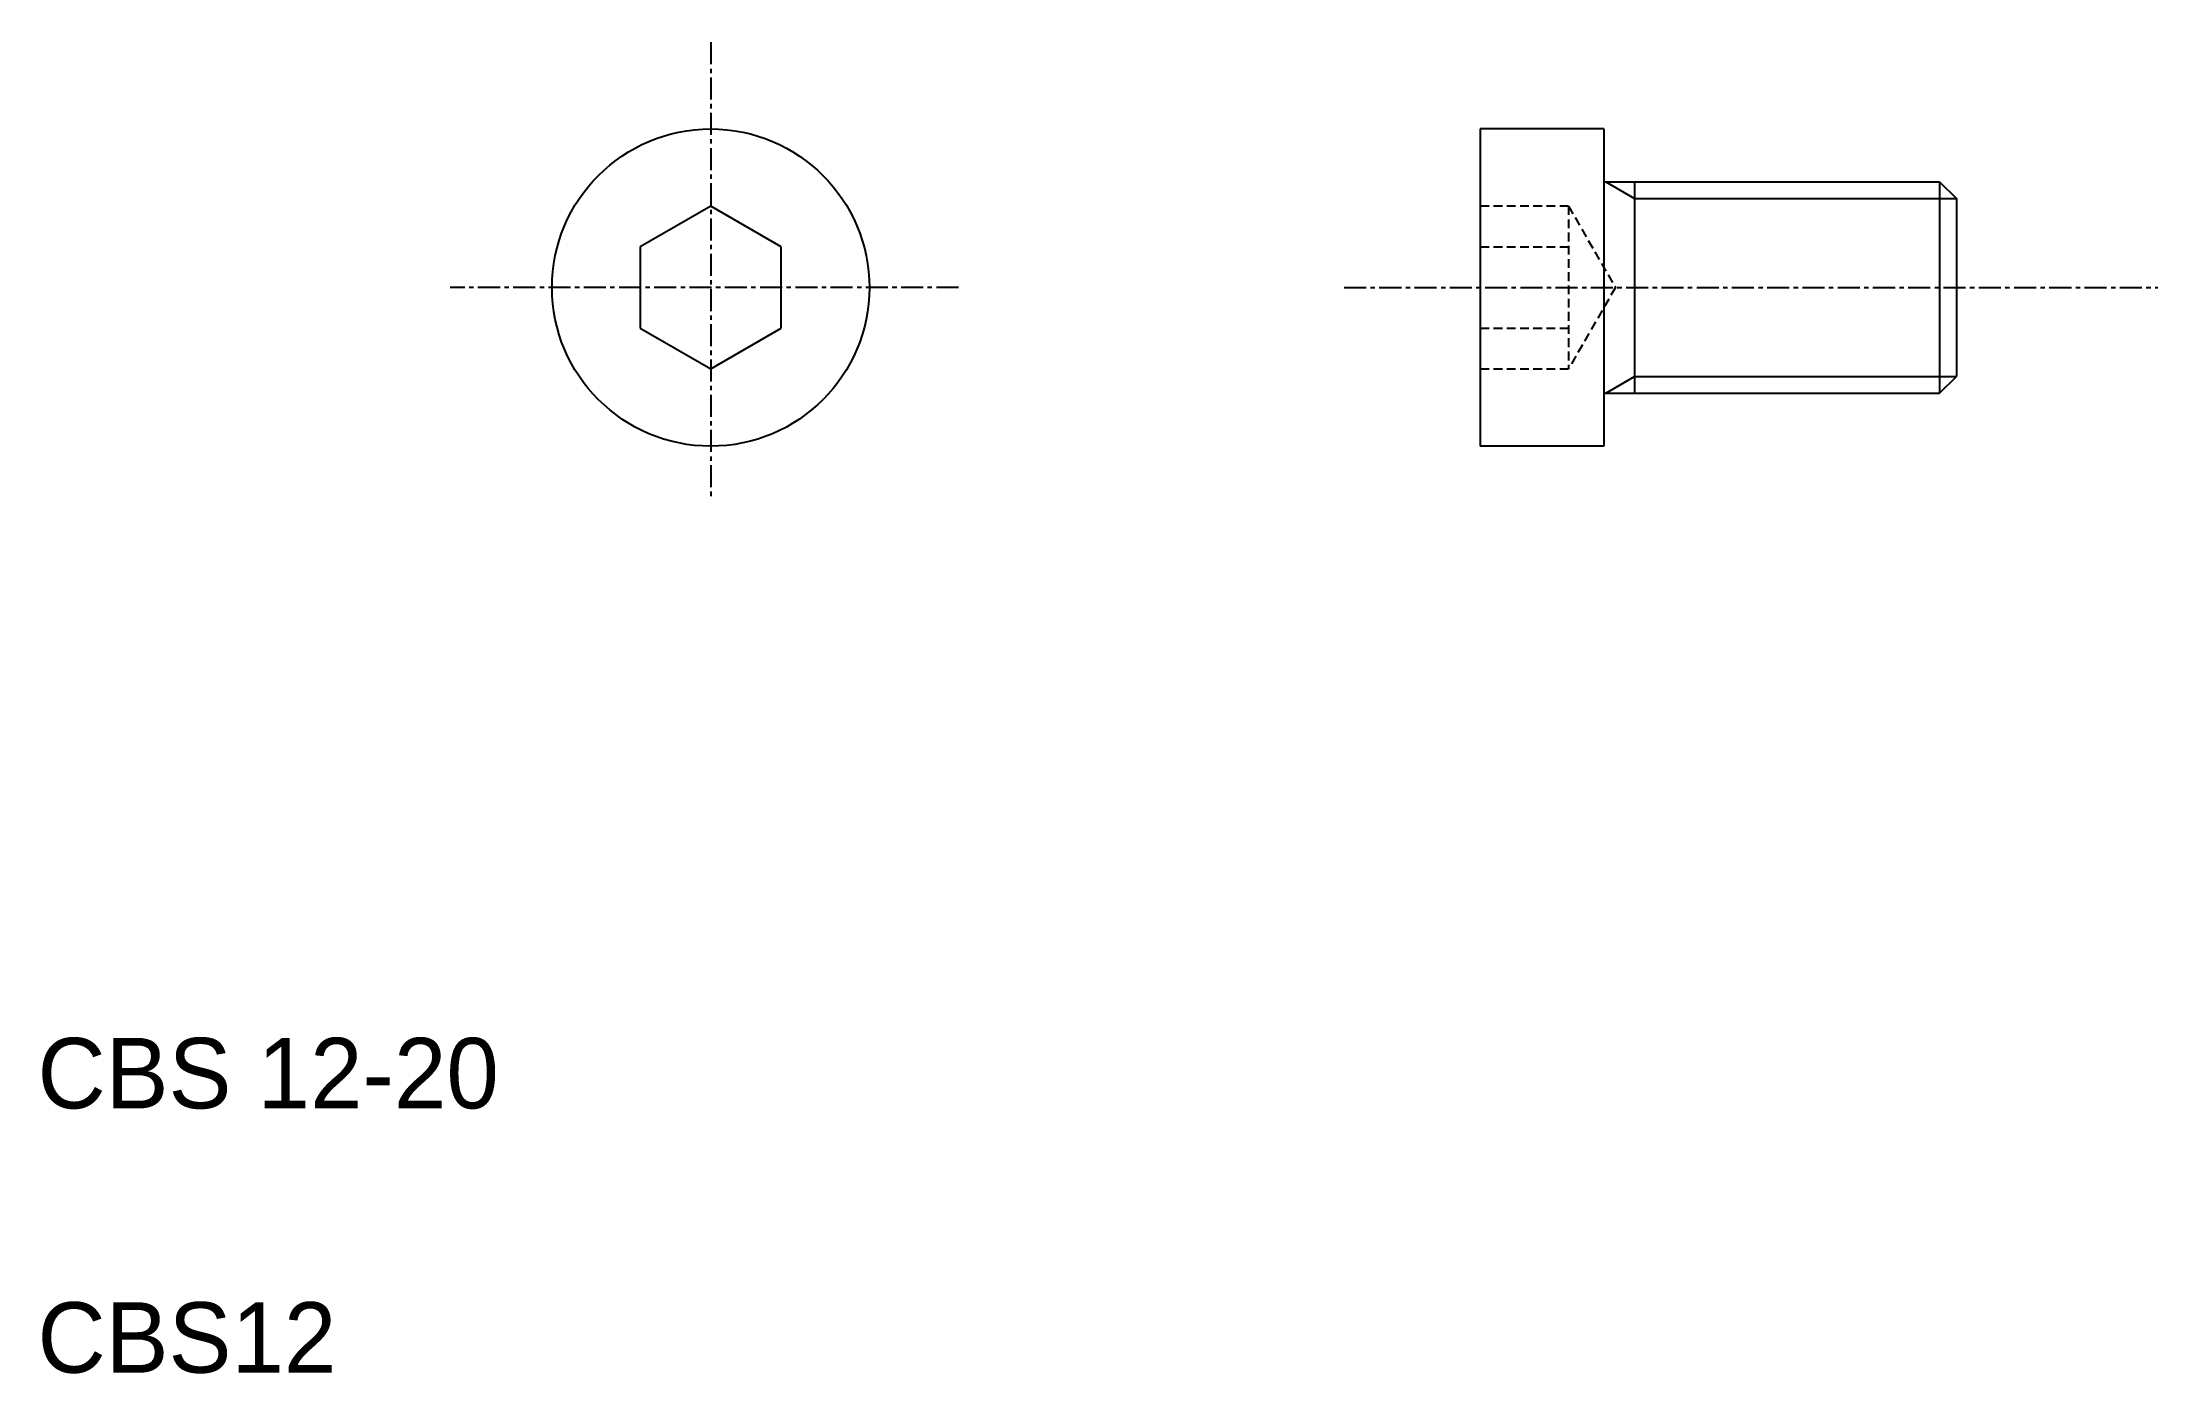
# Model space of a CAD drawing. Extents: x 10 to 130, y 10 to 85.
import ezdxf

# ---------------------------------------------------------------- set-up
doc = ezdxf.new("R2010")
doc.units = 0
doc.linetypes.add('CENTER', pattern=[2, 1.25, -0.25, 0.25, -0.25])
doc.linetypes.add('DASHED', pattern=[0.75, 0.5, -0.25])
doc.layers.get('0').update_dxf_attribs({"linetype": 'CONTINUOUS'})
doc.layers.add('CENTER', color=1, linetype='CENTER')

msp = doc.modelspace()

# ---------------------------------------------------------------- linework, layer by layer
at = {"color": 7, "linetype": 'CONTINUOUS'}
for p, q in [((91.83, 80.58), (91.83, 62.58)), ((98.83, 80.58), (91.83, 80.58)), ((98.83, 80.58), (98.83, 62.58)), ((98.83, 77.58), (117.88, 77.58)), ((100.58, 77.58), (100.58, 65.58)), ((117.88, 77.58), (117.88, 65.58)), ((117.88, 77.58), (118.83, 76.64)), ((48.18, 76.2), (44.18, 73.89)), ((52.18, 73.89), (48.18, 76.2)), ((118.83, 76.64), (118.83, 66.53)), ((44.18, 73.89), (44.18, 69.27)), ((52.18, 69.27), (52.18, 73.89)), ((44.18, 69.27), (48.18, 66.96)), ((48.18, 66.96), (52.18, 69.27)), ((117.88, 65.58), (118.83, 66.53)), ((98.83, 65.58), (117.88, 65.58)), ((98.83, 62.58), (91.83, 62.58))]:
    msp.add_line(p, q, dxfattribs=at)
at = {"color": 3, "linetype": 'CONTINUOUS'}
for p, q in [((98.94, 77.58), (100.58, 76.64)), ((100.58, 76.64), (118.83, 76.64)), ((98.94, 65.58), (100.58, 66.53)), ((100.58, 66.53), (118.83, 66.53))]:
    msp.add_line(p, q, dxfattribs=at)
at = {"color": 3, "linetype": 'DASHED'}
for p, q in [((96.83, 76.2), (91.83, 76.2)), ((96.83, 76.2), (99.49, 71.58)), ((96.83, 76.2), (96.83, 66.96)), ((91.83, 73.89), (96.83, 73.89)), ((99.49, 71.58), (96.83, 66.96)), ((91.83, 69.27), (96.83, 69.27)), ((91.83, 69.27), (96.83, 69.27)), ((91.83, 66.96), (96.83, 66.96))]:
    msp.add_line(p, q, dxfattribs=at)
at = {"color": 7, "linetype": 'CONTINUOUS'}
msp.add_circle((48.18, 71.58), 9, dxfattribs=at)
at = {"layer": 'CENTER', "color": 1, "linetype": 'CENTER'}
for p, q in [((48.18, 85.5), (48.18, 59.49)), ((62.23, 71.58), (33.4, 71.58)), ((84.1, 71.58), (130.25, 71.58))]:
    msp.add_line(p, q, dxfattribs=at)

# ---------------------------------------------------------------- texts
at = {"color": 7, "linetype": 'CONTINUOUS'}
for s, p in [('CBS 12-20', (10, 25)), ('CBS12', (10, 10))]:
    msp.add_text(s, height=4, dxfattribs=at).set_placement(p)

doc.saveas('drawing.dxf')
